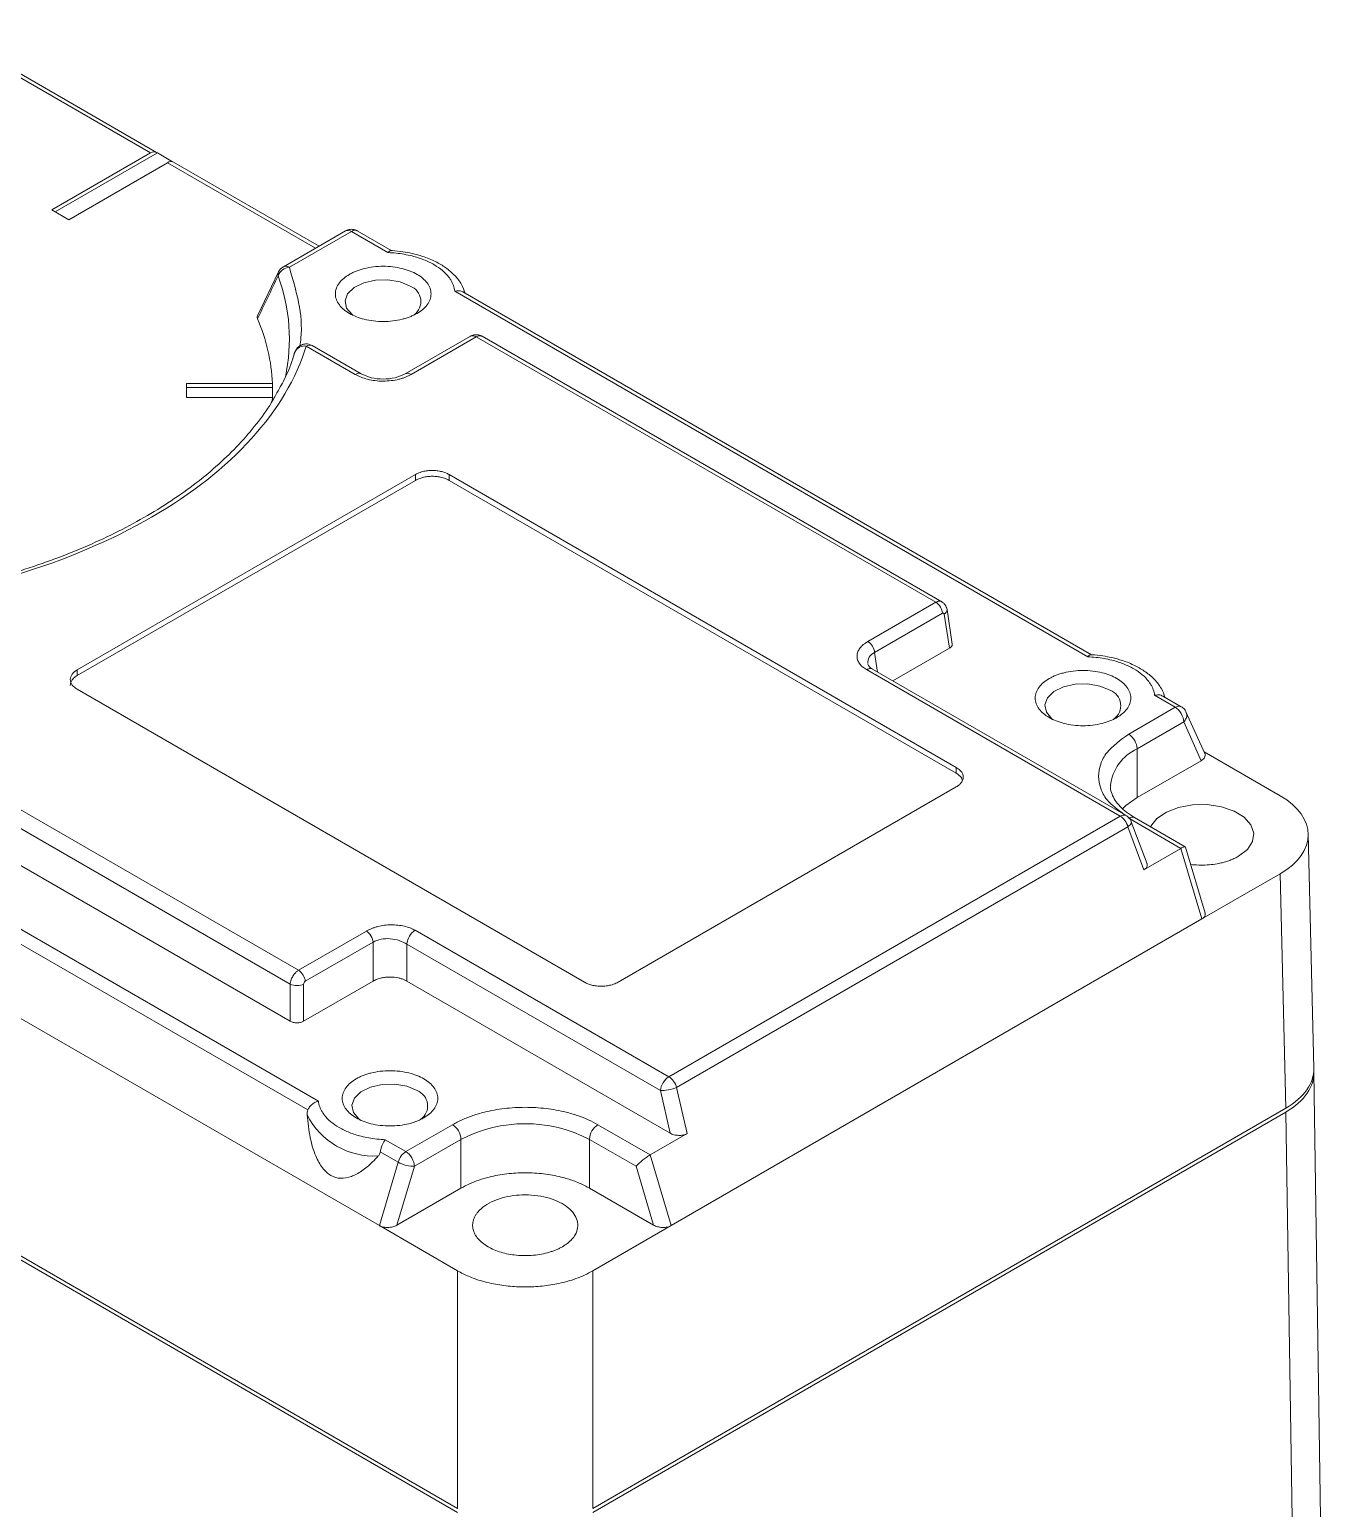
# Model space of a CAD drawing. Header units: millimetres. Extents: x 0 to 297, y 0 to 210.
# Drawn here: x 182.27 to 209.29, y 98.43 to 129.35 of the extents above; entities that cross this region are included whole.
import ezdxf

# ---------------------------------------------------------------- set-up
doc = ezdxf.new("R2010")
doc.units = ezdxf.units.MM

msp = doc.modelspace()

# ---------------------------------------------------------------- linework, layer by layer
at = {"color": 7, "linetype": 'Continuous', "lineweight": 15}
for p, q in [((184.804, 126.77), (180.357, 129.337)), ((184.929, 126.783), (180.482, 129.35)), ((182.739, 125.579), (184.804, 126.77)), ((184.945, 126.77), (182.81, 125.538)), ((184.945, 126.77), (185.264, 126.587)), ((185.157, 126.566), (183.093, 125.374)), ((188.252, 124.78), (185.157, 126.566)), ((188.326, 124.822), (185.282, 126.579)), ((183.093, 125.374), (182.739, 125.579)), ((188.879, 125.141), (187.581, 124.392)), ((187.706, 124.38), (189.004, 125.129)), ((189.768, 124.687), (189.004, 125.129)), ((189.848, 124.726), (189.126, 125.142)), ((187.481, 124.285), (187.037, 123.368)), ((204.405, 116.238), (191.166, 123.88)), ((204.485, 116.276), (191.336, 123.867)), ((188.185, 122.744), (188.179, 122.747)), ((189.21, 122.152), (188.185, 122.744)), ((191.491, 122.939), (190.128, 122.152)), ((191.614, 122.925), (190.253, 122.14)), ((201.225, 117.376), (191.614, 122.925)), ((201.355, 117.386), (191.736, 122.939)), ((187.822, 122.605), (187.795, 122.522)), ((189.085, 122.14), (188.06, 122.732)), ((185.552, 121.803), (185.557, 121.947)), ((185.557, 121.865), (185.554, 121.762)), ((185.557, 121.947), (187.353, 121.947)), ((185.557, 121.865), (185.557, 121.947)), ((187.353, 121.865), (185.557, 121.865)), ((185.557, 121.658), (185.552, 121.803)), ((187.353, 121.658), (185.557, 121.658)), ((187.349, 121.579), (187.353, 121.658)), ((183.27, 115.966), (190.341, 120.048)), ((190.341, 120.048), (190.341, 119.925)), ((191.048, 120.048), (201.654, 113.925)), ((191.048, 119.925), (191.048, 120.048)), ((190.341, 119.925), (183.27, 115.843)), ((201.654, 113.802), (191.048, 119.925)), ((199.806, 116.557), (201.225, 117.376)), ((201.57, 116.504), (201.461, 117.225)), ((199.947, 116.327), (201.366, 117.146)), ((201.404, 117.127), (201.512, 116.416)), ((199.947, 116.327), (200.009, 115.918)), ((201.512, 116.416), (200.33, 115.733)), ((183.27, 115.843), (183.27, 115.966)), ((205.082, 112.905), (199.777, 115.968)), ((205.209, 112.916), (199.9, 115.981)), ((193.876, 109.434), (183.27, 115.557)), ((206.235, 115.181), (205.803, 115.431)), ((206.362, 115.193), (205.973, 115.417)), ((178.285, 115.231), (187.897, 109.682)), ((205.261, 114.618), (206.235, 115.181)), ((206.333, 115.203), (206.359, 115.191)), ((206.854, 114.216), (206.459, 115.089)), ((178.109, 114.943), (187.724, 109.392)), ((205.438, 114.312), (206.412, 114.875)), ((206.412, 114.875), (206.778, 114.065)), ((163.243, 114.585), (191.225, 98.432)), ((191.225, 98.35), (163.243, 114.504)), ((189.588, 104.345), (171.974, 114.513)), ((175.075, 114.591), (188.314, 106.948)), ((188.091, 106.762), (174.97, 114.337)), ((187.724, 108.618), (178.001, 114.231)), ((205.438, 114.312), (205.438, 113.292)), ((206.837, 114.252), (208.43, 113.332)), ((201.654, 113.802), (201.654, 113.925)), ((206.778, 114.065), (205.438, 113.292)), ((201.654, 113.516), (194.583, 109.434)), ((195.643, 107.456), (205.082, 112.905)), ((206.353, 112.232), (205.261, 112.863)), ((206.443, 112.265), (205.386, 112.876)), ((195.806, 107.235), (205.245, 112.685)), ((205.245, 112.685), (205.581, 111.786)), ((205.645, 111.908), (205.316, 112.788)), ((206.353, 112.232), (205.581, 111.786)), ((206.794, 110.755), (206.353, 112.232)), ((206.858, 110.879), (206.448, 112.259)), ((209.134, 107.633), (209.016, 112.532)), ((206.594, 111.89), (206.556, 111.894)), ((206.794, 110.755), (208.43, 111.7)), ((208.43, 111.7), (208.549, 106.8)), ((206.794, 110.755), (195.69, 104.344)), ((187.897, 109.682), (189.316, 110.501)), ((190.337, 110.518), (195.643, 107.456)), ((188.038, 109.452), (189.457, 110.271)), ((189.457, 109.456), (189.457, 110.271)), ((190.161, 110.23), (190.161, 109.456)), ((190.161, 110.23), (195.467, 107.168)), ((189.457, 109.456), (188.005, 108.618)), ((195.668, 106.277), (190.161, 109.456)), ((187.724, 109.392), (187.724, 108.618)), ((188.005, 108.618), (188.005, 109.392)), ((209.293, 97.093), (209.135, 107.545)), ((195.467, 107.168), (195.668, 106.277)), ((196.024, 106.27), (195.806, 107.235)), ((208.549, 106.8), (194.053, 98.432)), ((208.549, 106.719), (194.053, 98.35)), ((208.549, 106.719), (208.707, 96.267)), ((190.144, 105.892), (191.119, 106.454)), ((194.159, 106.454), (195.252, 105.824)), ((189.712, 106.141), (190.144, 105.892)), ((190.321, 105.586), (191.295, 106.148)), ((191.295, 106.148), (191.295, 105.128)), ((193.982, 106.148), (194.957, 105.586)), ((193.982, 105.128), (193.982, 106.148)), ((196.024, 106.27), (195.252, 105.824)), ((189.981, 105.671), (189.607, 105.887)), ((195.252, 105.824), (195.69, 104.344)), ((189.588, 104.344), (189.981, 105.671)), ((189.955, 104.354), (190.321, 105.586)), ((194.957, 105.586), (195.323, 104.354)), ((191.295, 105.128), (189.955, 104.354)), ((195.323, 104.354), (193.982, 105.128)), ((191.225, 103.4), (189.588, 104.344)), ((194.053, 103.4), (195.69, 104.344)), ((191.225, 98.432), (191.225, 103.4)), ((194.053, 98.432), (194.053, 103.4))]:
    msp.add_line(p, q, dxfattribs=at)
at = {"color": 7, "linetype": 'Continuous', "lineweight": 15, "flags": 128}
for points in [[(190.235, 123.987), (190.02, 124.075), (189.768, 124.118), (189.505, 124.112), (189.26, 124.057), (189.059, 123.959), (188.924, 123.828), (188.87, 123.679), (188.902, 123.528), (189.018, 123.392), (189.04, 123.375)], [(204.872, 115.537), (204.657, 115.625), (204.405, 115.669), (204.142, 115.662), (203.897, 115.607), (203.696, 115.509), (203.561, 115.378), (203.507, 115.229), (203.539, 115.079), (203.655, 114.942), (203.677, 114.925)], [(205.438, 113.292), (205.201, 113.125), (205.125, 113.054)], [(205.72, 112.683), (205.724, 112.693), (205.85, 112.855), (206.049, 112.99), (206.305, 113.088), (206.598, 113.142), (206.905, 113.147), (207.203, 113.102), (207.467, 113.012), (207.679, 112.883), (207.819, 112.725), (207.879, 112.551), (207.853, 112.375), (207.744, 112.209), (207.559, 112.067), (207.559, 112.067)], [(190.376, 107.169), (190.162, 107.257), (189.909, 107.3), (189.646, 107.294), (189.401, 107.239), (189.2, 107.141), (189.065, 107.01), (189.011, 106.861), (189.044, 106.71), (189.159, 106.574), (189.182, 106.557)]]:
    msp.add_lwpolyline(points, dxfattribs=at)
at = {"color": 7, "linetype": 'Continuous', "lineweight": 15}
for centre, radius, start, end in [((184.875, 126.679), 0.116, 52.3183, 127.671), ((185.231, 126.461), 0.129, 66.4407, 124.8697), ((188.931, 125.029), 0.124, 53.8516, 114.8377), ((187.732, 124.101), 0.28, 95.2811, 159.2935), ((187.706, 124.175), 0.25, 120.1901, 154.0666), ((187.633, 124.28), 0.123, 53.8073, 115.329), ((187.607, 124.224), 0.14, 154.4094, 190.1975), ((183.914, 122.878), 3.793, 347.9333, 20.3835), ((190.113, 123.666), 0.343, 305.5611, 69.3101), ((183.541, 121.778), 3.815, 2.5416, 23.532), ((188.02, 122.519), 0.216, 79.5116, 156.5897), ((189.158, 122.043), 0.121, 64.813, 126.8583), ((190.18, 122.043), 0.121, 53.1406, 115.1882), ((201.057, 117.115), 0.311, 5.689, 57.1992), ((201.355, 117.222), 0.106, 297.6955, 1.7128), ((199.638, 116.296), 0.311, 5.689, 57.1992), ((204.751, 115.216), 0.343, 305.5613, 69.3098), ((206.315, 115.059), 0.145, 82.5225, 123.0495), ((205.054, 114.295), 0.384, 2.6055, 57.3945), ((205.832, 113.441), 0.956, 114.3879, 174.1526), ((205.156, 112.799), 0.13, 69.6134, 125.0005), ((205.334, 112.761), 0.126, 65.6925, 125.618), ((190.548, 110.192), 0.388, 122.8008, 174.311), ((187.729, 109.421), 0.311, 5.689, 57.1992), ((187.865, 109.732), 0.368, 247.4789, 292.5211), ((195.844, 107.131), 0.379, 147.7532, 174.4246), ((190.255, 106.847), 0.343, 305.5612, 69.3097), ((189.481, 107.372), 1.574, 206.936, 273.0693), ((190.912, 106.131), 0.384, 2.6055, 57.3945), ((192.639, 103.555), 2.92, 62.6097, 117.3903), ((194.366, 106.131), 0.384, 122.6055, 177.3944), ((190.384, 105.549), 0.422, 143.3794, 163.1388)]:
    msp.add_arc(centre, radius, start, end, dxfattribs=at)
for centre, ratio, start_param, end_param in [((207.016, 112.516), 0.577175, 5.497885, 7.068486), ((207.134, 107.617), 0.577175, 5.497885, 6.297143), ((207.134, 107.535), 0.577244, 5.497825, 6.318063)]:
    msp.add_ellipse(centre, major_axis=(2, 0), ratio=ratio, start_param=start_param, end_param=end_param, dxfattribs=at)
for points, knots in [([(189.003, 125.175), (188.97, 125.171), (188.926, 125.167), (188.888, 125.146), (188.879, 125.14)], [0, 0, 0, 0, 0.754265, 1, 1, 1, 1]), ([(189.128, 125.14), (189.124, 125.143), (189.102, 125.158), (189.058, 125.171), (189.02, 125.173), (189.003, 125.175)], [0, 0, 0, 0, 0.115964, 0.616265, 1, 1, 1, 1]), ([(189.004, 125.129), (189.021, 125.137), (189.055, 125.153), (189.099, 125.155), (189.119, 125.144), (189.127, 125.139)], [0, 0, 0, 0, 0.3750188, 0.7500414, 1, 1, 1, 1]), ([(189.768, 124.687), (189.78, 124.7), (189.802, 124.723), (189.824, 124.734), (189.832, 124.73), (189.832, 124.73)], [0, 0, 0, 0, 0.545715, 0.974586, 1, 1, 1, 1]), ([(191.166, 123.88), (191.163, 123.901), (191.157, 123.941), (191.139, 124), (191.114, 124.058), (191.082, 124.116), (191.022, 124.203), (190.915, 124.315), (190.736, 124.439), (190.521, 124.543), (190.306, 124.611), (190.11, 124.653), (189.941, 124.678), (189.826, 124.684), (189.768, 124.687)], [0, 0, 0, 0, 0.048558, 0.096783, 0.14491, 0.193176, 0.241815, 0.370804, 0.500041, 0.62903, 0.758267, 0.838972, 0.919183, 1, 1, 1, 1]), ([(191.382, 123.84), (191.36, 123.901), (191.313, 124.035), (191.171, 124.214), (190.986, 124.373), (190.759, 124.507), (190.519, 124.605), (190.287, 124.669), (190.072, 124.708), (189.924, 124.727), (189.84, 124.73), (189.832, 124.73)], [0, 0, 0, 0, 0.121462, 0.263585, 0.403673, 0.536891, 0.683737, 0.794019, 0.884261, 0.989959, 1, 1, 1, 1]), ([(187.926, 122.736), (187.934, 122.789), (187.978, 123.091), (187.923, 123.644), (187.778, 124.135), (187.706, 124.38)], [0, 0, 0, 0, 0.096932, 0.54867, 1, 1, 1, 1]), ([(188.962, 124.232), (188.985, 124.244), (189.03, 124.269), (189.106, 124.302), (189.186, 124.33), (189.304, 124.363), (189.465, 124.393), (189.669, 124.405), (189.873, 124.393), (190.123, 124.347), (190.393, 124.242), (190.576, 124.086), (190.655, 123.941), (190.676, 123.824), (190.656, 123.706), (190.594, 123.596), (190.502, 123.496), (190.418, 123.442), (190.376, 123.415)], [0, 0, 0, 0, 0.030166, 0.060083, 0.090022, 0.12025, 0.185225, 0.25037, 0.315344, 0.38049, 0.500065, 0.619641, 0.684615, 0.749761, 0.814735, 0.87988, 0.939898, 1, 1, 1, 1]), ([(187.039, 123.301), (187.111, 123.45), (187.256, 123.75), (187.398, 124.049), (187.47, 124.2)], [0, 0, 0, 0, 0.495469, 1, 1, 1, 1]), ([(190.376, 123.415), (190.353, 123.403), (190.308, 123.378), (190.232, 123.345), (190.152, 123.317), (190.034, 123.284), (189.873, 123.254), (189.669, 123.242), (189.465, 123.254), (189.215, 123.3), (188.945, 123.405), (188.762, 123.561), (188.683, 123.705), (188.662, 123.823), (188.682, 123.941), (188.744, 124.051), (188.836, 124.151), (188.92, 124.205), (188.962, 124.232)], [0, 0, 0, 0, 0.030166, 0.060083, 0.090022, 0.12025, 0.185225, 0.25037, 0.315344, 0.38049, 0.500065, 0.619641, 0.684615, 0.749761, 0.814735, 0.87988, 0.939898, 1, 1, 1, 1]), ([(191.335, 123.865), (191.324, 123.871), (191.299, 123.886), (191.24, 123.894), (191.193, 123.885), (191.166, 123.88)], [0, 0, 0, 0, 0.233327, 0.57066, 1, 1, 1, 1]), ([(187.043, 123.373), (187.039, 123.366), (187.027, 123.345), (187.032, 123.32), (187.038, 123.303), (187.039, 123.301)], [0, 0, 0, 0, 0.289025, 0.918954, 1, 1, 1, 1]), ([(188.179, 122.747), (188.156, 122.757), (188.107, 122.779), (188.02, 122.78), (187.934, 122.749), (187.872, 122.703), (187.854, 122.665), (187.849, 122.655)], [0, 0, 0, 0, 0.1995218, 0.419606, 0.6661373, 0.9142907, 1, 1, 1, 1]), ([(191.614, 122.971), (191.581, 122.968), (191.537, 122.964), (191.499, 122.943), (191.489, 122.937)], [0, 0, 0, 0, 0.732559, 1, 1, 1, 1]), ([(191.614, 122.925), (191.592, 122.935), (191.549, 122.953), (191.505, 122.952), (191.491, 122.938), (191.49, 122.936)], [0, 0, 0, 0, 0.472477, 0.944949, 1, 1, 1, 1]), ([(191.738, 122.936), (191.727, 122.943), (191.69, 122.965), (191.645, 122.969), (191.614, 122.971)], [0, 0, 0, 0, 0.281677, 1, 1, 1, 1]), ([(191.738, 122.936), (191.736, 122.938), (191.722, 122.952), (191.678, 122.953), (191.635, 122.935), (191.614, 122.925)], [0, 0, 0, 0, 0.055051, 0.527526, 1, 1, 1, 1]), ([(178.62, 117.283), (180.969, 117.526), (183.132, 118.179), (186.507, 120.127), (187.638, 121.376), (188.06, 122.732)], [0, 0, 0, 0, 0.5, 0.5, 1, 1, 1, 1]), ([(187.814, 122.602), (187.802, 122.558), (187.749, 122.356), (187.613, 122.044), (187.462, 121.783), (187.399, 121.674)], [0, 0, 0, 0, 0.1425629, 0.6422172, 1, 1, 1, 1]), ([(187.822, 122.605), (187.828, 122.622), (187.834, 122.641), (187.848, 122.654), (187.849, 122.655)], [0, 0, 0, 0, 0.921334, 1, 1, 1, 1]), ([(190.253, 122.14), (190.234, 122.129), (190.196, 122.109), (190.134, 122.082), (190.067, 122.058), (189.97, 122.031), (189.838, 122.007), (189.669, 121.997), (189.5, 122.006), (189.344, 122.036), (189.201, 122.079), (189.124, 122.12), (189.085, 122.14)], [0, 0, 0, 0, 0.060245, 0.120003, 0.179811, 0.240207, 0.369961, 0.50013, 0.629884, 0.760052, 0.879925, 1, 1, 1, 1]), ([(190.13, 122.153), (190.063, 122.122), (189.928, 122.061), (189.669, 122.034), (189.41, 122.061), (189.275, 122.122), (189.208, 122.153)], [0, 0, 0, 0, 0.25, 0.5, 0.75, 1, 1, 1, 1]), ([(187.353, 121.947), (187.353, 121.912), (187.353, 121.841), (187.353, 121.745), (187.353, 121.687), (187.353, 121.658)], [0, 0, 0, 0, 0.333517, 0.666483, 1, 1, 1, 1]), ([(187.399, 121.674), (187.376, 121.631), (187.27, 121.438), (187.023, 121.103), (186.659, 120.674), (186.236, 120.261), (185.763, 119.867), (185.239, 119.494), (184.67, 119.143), (184.057, 118.817), (183.405, 118.517), (182.717, 118.246), (181.999, 118.004), (181.257, 117.794), (180.498, 117.617), (179.737, 117.476), (179.102, 117.381), (178.721, 117.343), (178.593, 117.33)], [0, 0, 0, 0, 0.019442, 0.088754, 0.157758, 0.226548, 0.295197, 0.36375, 0.432225, 0.500625, 0.568932, 0.637103, 0.705057, 0.772652, 0.839614, 0.905365, 0.968408, 1, 1, 1, 1]), ([(190.341, 120.048), (190.356, 120.056), (190.387, 120.072), (190.439, 120.093), (190.506, 120.113), (190.592, 120.128), (190.694, 120.134), (190.796, 120.128), (190.891, 120.111), (190.978, 120.084), (191.024, 120.06), (191.048, 120.048)], [0, 0, 0, 0, 0.0795968, 0.1592228, 0.2401291, 0.3686016, 0.5000689, 0.6285428, 0.7600114, 0.8792821, 1, 1, 1, 1]), ([(191.048, 119.925), (191.033, 119.933), (191.002, 119.95), (190.95, 119.97), (190.882, 119.99), (190.797, 120.006), (190.695, 120.012), (190.593, 120.006), (190.498, 119.988), (190.411, 119.962), (190.364, 119.937), (190.341, 119.925)], [0, 0, 0, 0, 0.079597, 0.159223, 0.240129, 0.368602, 0.500069, 0.628543, 0.760011, 0.879282, 1, 1, 1, 1]), ([(201.225, 117.376), (201.243, 117.385), (201.281, 117.402), (201.327, 117.404), (201.346, 117.388), (201.352, 117.383)], [0, 0, 0, 0, 0.371486, 0.801566, 1, 1, 1, 1]), ([(201.461, 117.225), (201.457, 117.242), (201.449, 117.278), (201.422, 117.327), (201.384, 117.369), (201.352, 117.387), (201.336, 117.396)], [0, 0, 0, 0, 0.239279, 0.488993, 0.744224, 1, 1, 1, 1]), ([(199.777, 115.968), (199.762, 115.977), (199.731, 115.996), (199.692, 116.027), (199.657, 116.061), (199.619, 116.109), (199.586, 116.175), (199.575, 116.257), (199.591, 116.339), (199.636, 116.419), (199.707, 116.494), (199.773, 116.536), (199.806, 116.557)], [0, 0, 0, 0, 0.058904, 0.117778, 0.177243, 0.237903, 0.361768, 0.486687, 0.612925, 0.740288, 0.868318, 1, 1, 1, 1]), ([(201.567, 116.507), (201.569, 116.503), (201.576, 116.486), (201.561, 116.451), (201.529, 116.427), (201.512, 116.416)], [0, 0, 0, 0, 0.099083, 0.548206, 1, 1, 1, 1]), ([(204.405, 116.238), (204.417, 116.25), (204.439, 116.273), (204.461, 116.284), (204.469, 116.28), (204.469, 116.28)], [0, 0, 0, 0, 0.545716, 0.974587, 1, 1, 1, 1]), ([(206.02, 115.39), (205.998, 115.452), (205.95, 115.585), (205.808, 115.764), (205.623, 115.923), (205.396, 116.057), (205.156, 116.155), (204.924, 116.219), (204.709, 116.258), (204.561, 116.277), (204.477, 116.28), (204.469, 116.28)], [0, 0, 0, 0, 0.121462, 0.263585, 0.403673, 0.536891, 0.683737, 0.794019, 0.884261, 0.989958, 1, 1, 1, 1]), ([(183.27, 115.557), (183.256, 115.566), (183.227, 115.584), (183.192, 115.614), (183.157, 115.653), (183.13, 115.702), (183.12, 115.761), (183.13, 115.82), (183.16, 115.875), (183.206, 115.925), (183.248, 115.952), (183.27, 115.966)], [0, 0, 0, 0, 0.079597, 0.159223, 0.240129, 0.368602, 0.500069, 0.628543, 0.760011, 0.879282, 1, 1, 1, 1]), ([(199.777, 115.968), (199.798, 115.977), (199.841, 115.996), (199.885, 115.995), (199.899, 115.98), (199.901, 115.979)], [0, 0, 0, 0, 0.472475, 0.944949, 1, 1, 1, 1]), ([(199.903, 115.98), (199.876, 115.997), (199.825, 116.03), (199.812, 116.066), (199.805, 116.084)], [0, 0, 0, 0, 0.513684, 1, 1, 1, 1]), ([(203.599, 115.782), (203.622, 115.794), (203.667, 115.819), (203.743, 115.852), (203.823, 115.88), (203.941, 115.913), (204.102, 115.943), (204.306, 115.955), (204.51, 115.943), (204.76, 115.897), (205.03, 115.792), (205.213, 115.636), (205.293, 115.492), (205.313, 115.374), (205.293, 115.256), (205.231, 115.146), (205.14, 115.046), (205.055, 114.992), (205.013, 114.965)], [0, 0, 0, 0, 0.030166, 0.060083, 0.090022, 0.12025, 0.185225, 0.25037, 0.315344, 0.38049, 0.500065, 0.619641, 0.684615, 0.749761, 0.814735, 0.87988, 0.939898, 1, 1, 1, 1]), ([(205.803, 115.431), (205.8, 115.451), (205.794, 115.491), (205.776, 115.55), (205.751, 115.608), (205.719, 115.666), (205.659, 115.753), (205.552, 115.865), (205.373, 115.989), (205.158, 116.093), (204.943, 116.161), (204.747, 116.203), (204.578, 116.228), (204.463, 116.234), (204.405, 116.238)], [0, 0, 0, 0, 0.048558, 0.096783, 0.14491, 0.193176, 0.241815, 0.370804, 0.500041, 0.62903, 0.758267, 0.838972, 0.919183, 1, 1, 1, 1]), ([(183.27, 115.843), (183.256, 115.834), (183.227, 115.817), (183.192, 115.787), (183.158, 115.748), (183.129, 115.698), (183.125, 115.659), (183.123, 115.639)], [0, 0, 0, 0, 0.159172, 0.318402, 0.480192, 0.737102, 1, 1, 1, 1]), ([(205.013, 114.965), (204.99, 114.953), (204.945, 114.928), (204.869, 114.895), (204.789, 114.867), (204.671, 114.834), (204.51, 114.804), (204.306, 114.792), (204.102, 114.804), (203.852, 114.85), (203.582, 114.956), (203.399, 115.111), (203.32, 115.256), (203.299, 115.374), (203.32, 115.492), (203.381, 115.601), (203.473, 115.701), (203.557, 115.755), (203.599, 115.782)], [0, 0, 0, 0, 0.0301662, 0.0600835, 0.0900217, 0.1202503, 0.1852247, 0.25037, 0.3153444, 0.3804898, 0.5000653, 0.6196409, 0.6846152, 0.7497605, 0.814735, 0.8798803, 0.9398985, 1, 1, 1, 1]), ([(205.972, 115.415), (205.961, 115.421), (205.936, 115.436), (205.877, 115.444), (205.83, 115.435), (205.803, 115.431)], [0, 0, 0, 0, 0.2329, 0.570328, 1, 1, 1, 1]), ([(206.412, 114.875), (206.412, 114.928), (206.393, 114.992), (206.328, 115.106), (206.282, 115.154), (206.235, 115.181)], [0, 0, 0, 0, 0.5, 0.5, 1, 1, 1, 1]), ([(206.46, 115.078), (206.457, 115.087), (206.446, 115.124), (206.401, 115.17), (206.355, 115.195), (206.335, 115.206)], [0, 0, 0, 0, 0.144142, 0.626449, 1, 1, 1, 1]), ([(206.46, 115.078), (206.467, 115.062), (206.483, 115.022), (206.468, 114.947), (206.431, 114.899), (206.412, 114.875)], [0, 0, 0, 0, 0.268444, 0.634223, 1, 1, 1, 1]), ([(205.176, 112.936), (205.038, 113.035), (204.808, 113.201), (204.662, 113.488), (204.616, 113.741), (204.661, 113.994), (204.826, 114.308), (205.09, 114.496), (205.261, 114.618)], [0, 0, 0, 0, 0.203565, 0.339906, 0.476414, 0.612755, 0.749262, 1, 1, 1, 1]), ([(206.778, 114.065), (206.793, 114.075), (206.82, 114.093), (206.851, 114.131), (206.864, 114.168), (206.861, 114.199), (206.854, 114.212), (206.852, 114.216)], [0, 0, 0, 0, 0.233577, 0.436366, 0.748802, 0.930797, 1, 1, 1, 1]), ([(201.654, 113.925), (201.669, 113.916), (201.697, 113.898), (201.732, 113.868), (201.767, 113.829), (201.794, 113.78), (201.804, 113.721), (201.794, 113.662), (201.764, 113.607), (201.718, 113.557), (201.676, 113.53), (201.654, 113.516)], [0, 0, 0, 0, 0.079597, 0.159223, 0.240129, 0.368602, 0.500069, 0.628543, 0.760011, 0.879282, 1, 1, 1, 1]), ([(201.78, 113.659), (201.776, 113.676), (201.763, 113.731), (201.699, 113.773), (201.654, 113.802)], [0, 0, 0, 0, 0.308236, 1, 1, 1, 1]), ([(205.386, 112.876), (205.328, 112.912), (205.21, 112.985), (205.075, 113.108), (204.97, 113.237), (204.906, 113.372), (204.876, 113.471), (204.884, 113.528), (204.886, 113.539)], [0, 0, 0, 0, 0.176257, 0.357062, 0.541533, 0.734909, 0.949695, 1, 1, 1, 1]), ([(205.245, 112.685), (205.232, 112.729), (205.209, 112.775), (205.152, 112.853), (205.117, 112.885), (205.082, 112.905)], [0, 0, 0, 0, 0.5, 0.5, 1, 1, 1, 1]), ([(205.313, 112.787), (205.311, 112.795), (205.302, 112.835), (205.26, 112.882), (205.218, 112.91), (205.202, 112.92)], [0, 0, 0, 0, 0.147368, 0.677563, 1, 1, 1, 1]), ([(205.312, 112.787), (205.315, 112.782), (205.324, 112.768), (205.303, 112.731), (205.265, 112.7), (205.245, 112.685)], [0, 0, 0, 0, 0.182523, 0.59126, 1, 1, 1, 1]), ([(206.353, 112.232), (206.364, 112.238), (206.384, 112.25), (206.41, 112.261), (206.43, 112.267), (206.444, 112.267), (206.444, 112.261), (206.444, 112.258)], [0, 0, 0, 0, 0.1866926, 0.3809126, 0.5851138, 0.8014157, 1, 1, 1, 1]), ([(207.559, 112.067), (207.533, 112.053), (207.482, 112.025), (207.398, 111.989), (207.308, 111.957), (207.214, 111.931), (207.093, 111.905), (206.944, 111.885), (206.768, 111.877), (206.653, 111.886), (206.594, 111.89)], [0, 0, 0, 0, 0.100882, 0.20041, 0.29951, 0.39912, 0.500161, 0.667386, 0.832553, 1, 1, 1, 1]), ([(205.639, 111.913), (205.643, 111.905), (205.652, 111.888), (205.648, 111.861), (205.636, 111.833), (205.614, 111.808), (205.592, 111.794), (205.581, 111.786)], [0, 0, 0, 0, 0.1748486, 0.3860433, 0.5874328, 0.7888165, 1, 1, 1, 1]), ([(206.794, 110.755), (206.804, 110.761), (206.824, 110.775), (206.846, 110.8), (206.859, 110.827), (206.865, 110.854), (206.857, 110.871), (206.854, 110.878)], [0, 0, 0, 0, 0.197055, 0.401496, 0.614429, 0.83684, 1, 1, 1, 1]), ([(189.316, 110.501), (189.334, 110.511), (189.37, 110.531), (189.43, 110.557), (189.492, 110.579), (189.578, 110.604), (189.693, 110.626), (189.836, 110.635), (189.979, 110.629), (190.113, 110.606), (190.237, 110.57), (190.304, 110.535), (190.337, 110.518)], [0, 0, 0, 0, 0.066513, 0.13167, 0.196037, 0.260198, 0.387025, 0.513675, 0.638113, 0.76243, 0.882164, 1, 1, 1, 1]), ([(189.316, 110.501), (189.348, 110.483), (189.385, 110.447), (189.439, 110.359), (189.454, 110.309), (189.457, 110.271)], [0, 0, 0, 0, 0.5, 0.5, 1, 1, 1, 1]), ([(189.457, 110.271), (189.552, 110.33), (189.686, 110.352), (189.947, 110.332), (190.072, 110.287), (190.161, 110.23)], [0, 0, 0, 0, 0.5, 0.5, 1, 1, 1, 1]), ([(187.724, 109.392), (187.725, 109.407), (187.728, 109.436), (187.741, 109.48), (187.758, 109.522), (187.779, 109.561), (187.801, 109.595), (187.826, 109.624), (187.85, 109.648), (187.874, 109.668), (187.889, 109.677), (187.897, 109.682)], [0, 0, 0, 0, 0.135569, 0.265029, 0.388378, 0.505611, 0.616729, 0.721728, 0.820607, 0.913365, 1, 1, 1, 1]), ([(190.161, 109.456), (190.143, 109.466), (190.108, 109.485), (190.048, 109.508), (189.953, 109.534), (189.838, 109.543), (189.718, 109.538), (189.627, 109.525), (189.537, 109.498), (189.484, 109.471), (189.457, 109.456)], [0, 0, 0, 0, 0.094768, 0.184763, 0.271812, 0.499655, 0.617564, 0.728405, 0.858339, 1, 1, 1, 1]), ([(194.583, 109.434), (194.568, 109.426), (194.538, 109.41), (194.485, 109.39), (194.418, 109.37), (194.332, 109.354), (194.231, 109.348), (194.128, 109.354), (194.033, 109.371), (193.947, 109.398), (193.9, 109.422), (193.876, 109.434)], [0, 0, 0, 0, 0.0795968, 0.1592228, 0.2401291, 0.3686016, 0.5000689, 0.6285428, 0.7600114, 0.8792821, 1, 1, 1, 1]), ([(188.005, 108.618), (187.996, 108.613), (187.976, 108.603), (187.942, 108.592), (187.904, 108.586), (187.852, 108.583), (187.785, 108.589), (187.744, 108.609), (187.724, 108.618)], [0, 0, 0, 0, 0.127661, 0.250359, 0.373165, 0.501136, 0.749829, 1, 1, 1, 1]), ([(190.518, 106.597), (190.495, 106.585), (190.449, 106.56), (190.373, 106.527), (190.293, 106.499), (190.176, 106.466), (190.015, 106.436), (189.811, 106.424), (189.606, 106.436), (189.356, 106.482), (189.086, 106.587), (188.904, 106.743), (188.824, 106.887), (188.804, 107.005), (188.824, 107.123), (188.885, 107.233), (188.977, 107.333), (189.061, 107.387), (189.103, 107.414)], [0, 0, 0, 0, 0.030166, 0.060083, 0.090022, 0.12025, 0.185225, 0.25037, 0.315344, 0.38049, 0.500065, 0.619641, 0.684615, 0.749761, 0.814735, 0.87988, 0.939898, 1, 1, 1, 1]), ([(189.103, 107.414), (189.126, 107.426), (189.172, 107.451), (189.247, 107.484), (189.328, 107.512), (189.445, 107.545), (189.606, 107.575), (189.81, 107.587), (190.015, 107.575), (190.265, 107.529), (190.535, 107.424), (190.717, 107.268), (190.797, 107.123), (190.817, 107.006), (190.797, 106.888), (190.736, 106.778), (190.644, 106.678), (190.56, 106.624), (190.518, 106.597)], [0, 0, 0, 0, 0.0301662, 0.0600835, 0.0900217, 0.1202503, 0.1852247, 0.25037, 0.3153444, 0.3804898, 0.5000653, 0.6196409, 0.6846152, 0.7497605, 0.814735, 0.8798803, 0.9398985, 1, 1, 1, 1]), ([(195.643, 107.456), (195.677, 107.436), (195.712, 107.403), (195.77, 107.326), (195.793, 107.28), (195.806, 107.235)], [0, 0, 0, 0, 0.5, 0.5, 1, 1, 1, 1]), ([(195.806, 107.235), (195.76, 107.214), (195.696, 107.194), (195.571, 107.169), (195.51, 107.164), (195.467, 107.168)], [0, 0, 0, 0, 0.5, 0.5, 1, 1, 1, 1]), ([(188.078, 106.66), (188.077, 106.678), (188.076, 106.714), (188.086, 106.747), (188.091, 106.762)], [0, 0, 0, 0, 0.520553, 1, 1, 1, 1]), ([(188.314, 106.948), (188.298, 106.944), (188.269, 106.935), (188.226, 106.913), (188.188, 106.887), (188.156, 106.858), (188.128, 106.826), (188.107, 106.794), (188.096, 106.773), (188.091, 106.762)], [0, 0, 0, 0, 0.163297, 0.319838, 0.469528, 0.612324, 0.748249, 0.87741, 1, 1, 1, 1]), ([(188.314, 106.948), (188.317, 106.928), (188.323, 106.888), (188.341, 106.829), (188.365, 106.771), (188.397, 106.713), (188.457, 106.626), (188.564, 106.514), (188.744, 106.39), (188.959, 106.286), (189.174, 106.218), (189.369, 106.176), (189.538, 106.151), (189.654, 106.145), (189.712, 106.141)], [0, 0, 0, 0, 0.048558, 0.096783, 0.14491, 0.193176, 0.241815, 0.370804, 0.500041, 0.62903, 0.758267, 0.838972, 0.919183, 1, 1, 1, 1]), ([(191.119, 106.454), (191.151, 106.473), (191.216, 106.509), (191.32, 106.558), (191.429, 106.604), (191.543, 106.646), (191.662, 106.683), (191.876, 106.741), (192.2, 106.801), (192.639, 106.826), (193.078, 106.801), (193.445, 106.733), (193.736, 106.648), (193.961, 106.561), (194.093, 106.49), (194.159, 106.454)], [0, 0, 0, 0, 0.040278, 0.080245, 0.120061, 0.159886, 0.199879, 0.2402, 0.370049, 0.500058, 0.629907, 0.759916, 0.840123, 0.919724, 1, 1, 1, 1]), ([(189.565, 105.801), (189.526, 105.759), (189.451, 105.678), (189.335, 105.573), (189.223, 105.487), (189.113, 105.419), (188.967, 105.353), (188.784, 105.316), (188.568, 105.377), (188.384, 105.547), (188.236, 105.824), (188.126, 106.204), (188.095, 106.499), (188.078, 106.66)], [0, 0, 0, 0, 0.0700607, 0.1350678, 0.1953386, 0.2512715, 0.3033642, 0.4076129, 0.5002194, 0.5926186, 0.6970821, 0.8342666, 1, 1, 1, 1]), ([(189.712, 106.141), (189.705, 106.133), (189.693, 106.116), (189.676, 106.086), (189.661, 106.057), (189.643, 106.015), (189.623, 105.958), (189.612, 105.91), (189.607, 105.887)], [0, 0, 0, 0, 0.1527, 0.2897735, 0.4112439, 0.5171501, 0.7680296, 1, 1, 1, 1]), ([(196.024, 106.27), (196.011, 106.262), (195.984, 106.249), (195.939, 106.236), (195.892, 106.23), (195.829, 106.23), (195.746, 106.24), (195.694, 106.265), (195.668, 106.277)], [0, 0, 0, 0, 0.139345, 0.269321, 0.376428, 0.496771, 0.745596, 1, 1, 1, 1]), ([(189.607, 105.887), (189.605, 105.876), (189.6, 105.855), (189.585, 105.826), (189.572, 105.809), (189.565, 105.801)], [0, 0, 0, 0, 0.31757, 0.646296, 1, 1, 1, 1]), ([(190.144, 105.892), (190.19, 105.865), (190.236, 105.817), (190.302, 105.703), (190.321, 105.639), (190.321, 105.586)], [0, 0, 0, 0, 0.5, 0.5, 1, 1, 1, 1]), ([(195.252, 105.824), (195.241, 105.817), (195.218, 105.804), (195.181, 105.778), (195.14, 105.749), (195.088, 105.709), (195.018, 105.648), (194.979, 105.609), (194.957, 105.586)], [0, 0, 0, 0, 0.1042307, 0.2126636, 0.3266705, 0.4474335, 0.6743952, 1, 1, 1, 1]), ([(190.321, 105.586), (190.278, 105.581), (190.217, 105.588), (190.091, 105.62), (190.027, 105.645), (189.981, 105.671)], [0, 0, 0, 0, 0.5, 0.5, 1, 1, 1, 1]), ([(193.982, 105.128), (193.948, 105.147), (193.879, 105.185), (193.766, 105.236), (193.648, 105.283), (193.524, 105.324), (193.321, 105.38), (193.027, 105.434), (192.639, 105.456), (192.251, 105.434), (191.926, 105.374), (191.669, 105.299), (191.47, 105.222), (191.354, 105.159), (191.295, 105.128)], [0, 0, 0, 0, 0.048285, 0.096171, 0.143932, 0.191845, 0.240186, 0.370028, 0.500049, 0.62989, 0.759911, 0.840116, 0.919718, 1, 1, 1, 1]), ([(191.555, 104.46), (191.562, 104.479), (191.575, 104.518), (191.606, 104.574), (191.646, 104.628), (191.695, 104.68), (191.782, 104.755), (191.927, 104.845), (192.148, 104.927), (192.39, 104.977), (192.644, 104.992), (192.903, 104.975), (193.149, 104.921), (193.368, 104.836), (193.542, 104.724), (193.666, 104.595), (193.735, 104.452), (193.747, 104.301), (193.699, 104.168), (193.621, 104.06), (193.532, 103.975), (193.455, 103.927), (193.417, 103.903)], [0, 0, 0, 0, 0.02497, 0.049624, 0.07418, 0.098856, 0.123867, 0.187977, 0.252219, 0.312694, 0.373297, 0.436603, 0.500037, 0.563343, 0.626778, 0.687253, 0.747856, 0.811967, 0.876208, 0.917612, 0.958538, 1, 1, 1, 1]), ([(189.955, 104.354), (189.941, 104.347), (189.915, 104.333), (189.868, 104.318), (189.818, 104.308), (189.767, 104.305), (189.716, 104.306), (189.669, 104.314), (189.624, 104.326), (189.6, 104.338), (189.588, 104.344)], [0, 0, 0, 0, 0.133906, 0.262493, 0.390538, 0.522875, 0.641882, 0.762982, 0.882691, 1, 1, 1, 1]), ([(193.417, 103.903), (193.396, 103.892), (193.356, 103.869), (193.289, 103.839), (193.219, 103.812), (193.118, 103.779), (192.982, 103.746), (192.751, 103.714), (192.455, 103.715), (192.125, 103.779), (191.844, 103.898), (191.671, 104.036), (191.583, 104.164), (191.545, 104.263), (191.533, 104.363), (191.548, 104.427), (191.555, 104.46)], [0, 0, 0, 0, 0.030575, 0.060993, 0.091434, 0.12208, 0.186175, 0.250462, 0.378418, 0.500044, 0.62167, 0.749626, 0.81372, 0.878008, 0.938956, 1, 1, 1, 1]), ([(195.323, 104.354), (195.336, 104.347), (195.361, 104.334), (195.404, 104.32), (195.444, 104.312), (195.48, 104.307), (195.536, 104.304), (195.613, 104.31), (195.665, 104.333), (195.69, 104.344)], [0, 0, 0, 0, 0.13235, 0.250904, 0.355683, 0.446718, 0.524063, 0.771622, 1, 1, 1, 1]), ([(191.225, 103.4), (191.262, 103.379), (191.336, 103.338), (191.454, 103.284), (191.59, 103.23), (191.748, 103.179), (191.981, 103.122), (192.278, 103.074), (192.639, 103.055), (192.999, 103.074), (193.296, 103.122), (193.529, 103.179), (193.709, 103.237), (193.887, 103.309), (193.997, 103.369), (194.053, 103.4)], [0, 0, 0, 0, 0.049444, 0.09758, 0.144682, 0.206455, 0.270169, 0.385967, 0.500021, 0.61391, 0.729873, 0.793429, 0.85536, 0.926277, 1, 1, 1, 1])]:
    msp.add_open_spline(points, degree=3, knots=knots, dxfattribs=at)
for points in [[(188.179, 122.747), (188.147, 122.763), (188.103, 122.757), (188.06, 122.732)], [(201.366, 117.146), (201.384, 117.156), (201.401, 117.148), (201.404, 117.127)], [(199.803, 116.099), (199.797, 116.186), (199.849, 116.274), (199.947, 116.327)], [(188.005, 109.392), (188.005, 109.414), (188.02, 109.442), (188.038, 109.452)], [(195.523, 107.333), (195.556, 107.386), (195.599, 107.43), (195.643, 107.456)], [(190.046, 105.801), (190.075, 105.84), (190.109, 105.872), (190.144, 105.892)]]:
    msp.add_open_spline(points, degree=3, dxfattribs=at)

doc.saveas('drawing.dxf')
